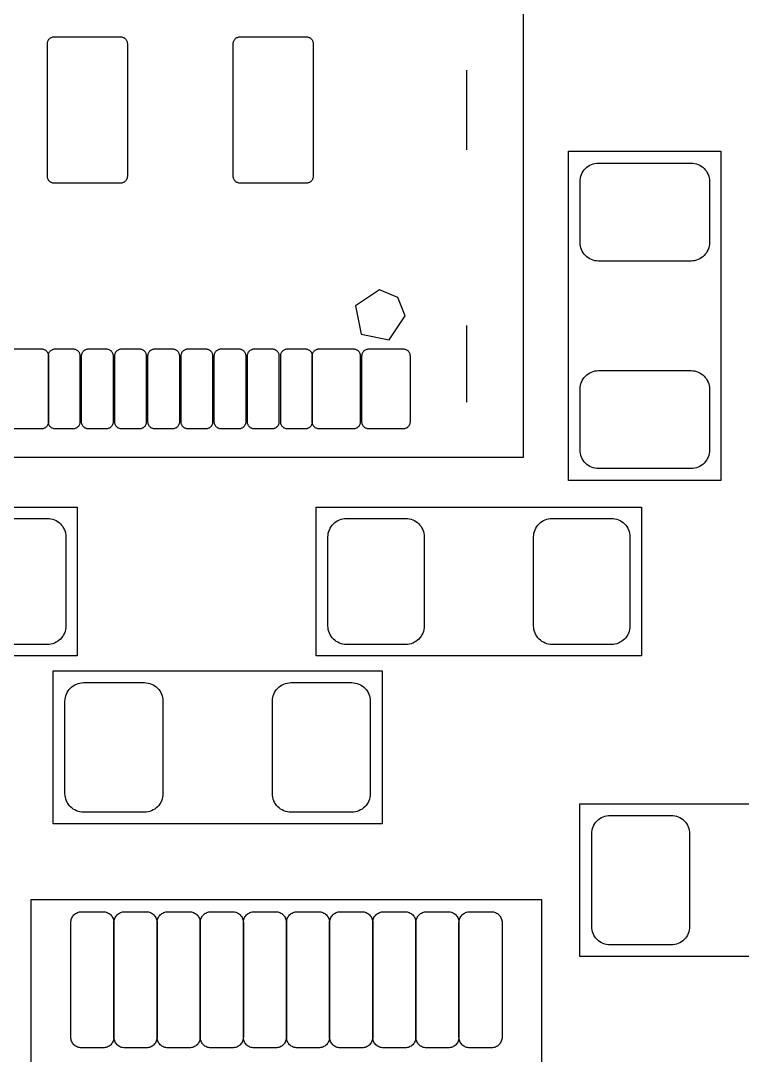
# Model space of a CAD drawing. Extents: x 0 to 143, y 0 to 190.
# Drawn here: x 25.67 to 36.54, y 163.93 to 179.52 of the extents above; entities that cross this region are included whole.
import ezdxf

# ---------------------------------------------------------------- set-up
doc = ezdxf.new("R2010")
doc.units = 0

msp = doc.modelspace()

# ---------------------------------------------------------------- linework, layer by layer
at = {"layer": 'Layer 1', "color": 7}
for points in [[(33.24352, 180.873), (33.24352, 172.93804)], [(32.39262, 177.571), (32.39262, 178.77242)], [(32.39262, 177.571), (32.39262, 178.77242)], [(33.92424, 172.5926), (33.92424, 177.55322)], [(33.92424, 177.55322), (36.22294, 177.55322)], [(36.22294, 177.55322), (36.22294, 172.5926)], [(31.075122, 175.461004), (30.71481, 175.220251), (30.799351, 174.795234), (31.224368, 174.710693), (31.465121, 175.071005), (31.350893, 175.346776), (31.075122, 175.461004), (31.075122, 175.461004)], [(31.075122, 175.461004), (30.71481, 175.220251), (30.799351, 174.795234), (31.224368, 174.710693), (31.465121, 175.071005), (31.350893, 175.346776), (31.075122, 175.461004), (31.075122, 175.461004)], [(32.39262, 173.76862), (32.39262, 174.92686)], [(32.39262, 173.76862), (32.39262, 174.92686)], [(33.24352, 172.93804), (22.90318, 172.93804)], [(36.22294, 172.5926), (33.92424, 172.5926)], [(21.62302, 172.19128), (26.52268, 172.19128)], [(26.52268, 172.19128), (26.52268, 169.951)], [(30.1244, 172.19128), (35.02406, 172.19128)], [(30.1244, 169.951), (30.1244, 172.19128)], [(35.02406, 172.19128), (35.02406, 169.951)], [(26.52268, 169.951), (21.62302, 169.951)], [(35.02406, 169.951), (30.1244, 169.951)], [(26.15692, 169.7224), (31.115, 169.7224)], [(26.15692, 167.42116), (26.15692, 169.7224)], [(31.115, 169.7224), (31.115, 167.42116)], [(34.09442, 167.72342), (39.0525, 167.72342)], [(34.09442, 165.42218), (34.09442, 167.72342)], [(31.115, 167.42116), (26.15692, 167.42116)], [(25.82418, 166.27308), (25.82418, 156.87254)], [(33.52292, 166.27308), (25.82418, 166.27308)], [(33.52292, 156.87254), (33.52292, 166.27308)], [(39.0525, 165.42218), (34.09442, 165.42218)]]:
    msp.add_lwpolyline(points, dxfattribs=at)
at = {"layer": 'Layer 1', "color": 16}
for points in [[(27.185112, 179.272521), (27.195018, 179.271047), (27.20467, 179.268609), (27.214068, 179.265231), (27.222958, 179.260964), (27.231594, 179.255807), (27.239722, 179.249838), (27.247088, 179.243133), (27.253946, 179.235716), (27.259788, 179.227664), (27.264868, 179.219079), (27.269186, 179.210037), (27.272488, 179.200613), (27.275028, 179.19091), (27.276552, 179.181004), (27.27706, 179.170997), (27.27706, 177.171001), (27.276552, 177.160993), (27.275028, 177.151113), (27.272488, 177.141384), (27.269186, 177.131961), (27.264868, 177.122919), (27.259788, 177.114333), (27.253946, 177.106282), (27.247088, 177.098865), (27.239722, 177.092159), (27.231594, 177.08619), (27.222958, 177.081034), (27.214068, 177.076767), (27.20467, 177.073389), (27.195018, 177.07095), (27.185112, 177.069502), (27.174952, 177.068994), (26.174954, 177.068994), (26.165048, 177.069502), (26.155142, 177.07095), (26.14549, 177.073389), (26.136092, 177.076767), (26.126948, 177.081034), (26.118312, 177.08619), (26.110184, 177.092159), (26.102818, 177.098865), (26.096214, 177.106282), (26.090118, 177.114333), (26.085038, 177.122919), (26.08072, 177.131961), (26.077418, 177.141384), (26.074878, 177.151113), (26.073608, 177.160993), (26.0731, 177.171001), (26.0731, 179.170997), (26.073608, 179.181004), (26.074878, 179.19091), (26.077418, 179.200613), (26.08072, 179.210037), (26.085038, 179.219079), (26.090118, 179.227664), (26.096214, 179.235716), (26.102818, 179.243133), (26.110184, 179.249838), (26.118312, 179.255807), (26.126948, 179.260964), (26.136092, 179.265231), (26.14549, 179.268609), (26.155142, 179.271047), (26.165048, 179.272521), (26.174954, 179.273003), (27.174952, 179.273003), (27.185112, 179.272521)], [(29.984954, 179.272521), (29.99486, 179.271047), (30.004512, 179.268609), (30.01391, 179.265231), (30.023054, 179.260964), (30.03169, 179.255807), (30.039818, 179.249838), (30.047184, 179.243133), (30.053788, 179.235716), (30.059884, 179.227664), (30.064964, 179.219079), (30.069282, 179.210037), (30.072584, 179.200613), (30.075124, 179.19091), (30.076394, 179.181004), (30.076902, 179.170997), (30.076902, 177.171001), (30.076394, 177.160993), (30.075124, 177.151113), (30.072584, 177.141384), (30.069282, 177.131961), (30.064964, 177.122919), (30.059884, 177.114333), (30.053788, 177.106282), (30.047184, 177.098865), (30.039818, 177.092159), (30.03169, 177.08619), (30.023054, 177.081034), (30.01391, 177.076767), (30.004512, 177.073389), (29.99486, 177.07095), (29.984954, 177.069502), (29.975048, 177.068994), (28.97505, 177.068994), (28.96489, 177.069502), (28.954984, 177.07095), (28.945332, 177.073389), (28.935934, 177.076767), (28.927044, 177.081034), (28.918408, 177.08619), (28.91028, 177.092159), (28.902914, 177.098865), (28.896056, 177.106282), (28.890214, 177.114333), (28.885134, 177.122919), (28.880816, 177.131961), (28.877514, 177.141384), (28.874974, 177.151113), (28.87345, 177.160993), (28.872942, 177.171001), (28.872942, 179.170997), (28.87345, 179.181004), (28.874974, 179.19091), (28.877514, 179.200613), (28.880816, 179.210037), (28.885134, 179.219079), (28.890214, 179.227664), (28.896056, 179.235716), (28.902914, 179.243133), (28.91028, 179.249838), (28.918408, 179.255807), (28.927044, 179.260964), (28.935934, 179.265231), (28.945332, 179.268609), (28.954984, 179.271047), (28.96489, 179.272521), (28.97505, 179.273003), (29.975048, 179.273003), (29.984954, 179.272521)], [(35.799014, 177.369654), (35.825938, 177.365641), (35.852608, 177.359012), (35.878262, 177.349817), (35.9029, 177.338133), (35.926268, 177.324087), (35.948366, 177.307831), (35.968432, 177.289492), (35.98672, 177.269248), (36.002976, 177.247328), (36.0172, 177.223884), (36.028884, 177.199195), (36.038028, 177.17349), (36.044632, 177.146998), (36.048696, 177.119972), (36.049966, 177.092693), (36.049966, 176.174305), (36.048696, 176.147025), (36.044632, 176.12), (36.038028, 176.093507), (36.028884, 176.067803), (36.0172, 176.043114), (36.002976, 176.019695), (35.98672, 175.997749), (35.968432, 175.977506), (35.948366, 175.959167), (35.926268, 175.942911), (35.9029, 175.928865), (35.878262, 175.917181), (35.852608, 175.907986), (35.825938, 175.901356), (35.799014, 175.897343), (35.771582, 175.895997), (34.378392, 175.895997), (34.35096, 175.897343), (34.324036, 175.901356), (34.29762, 175.907986), (34.271712, 175.917181), (34.247074, 175.928865), (34.223706, 175.942911), (34.201862, 175.959167), (34.181542, 175.977506), (34.163254, 175.997749), (34.146998, 176.019695), (34.132774, 176.043114), (34.12109, 176.067803), (34.111946, 176.093507), (34.105342, 176.12), (34.101278, 176.147025), (34.100008, 176.174305), (34.100008, 177.092693), (34.101278, 177.119972), (34.105342, 177.146998), (34.111946, 177.17349), (34.12109, 177.199195), (34.132774, 177.223884), (34.146998, 177.247328), (34.163254, 177.269248), (34.181542, 177.289492), (34.201862, 177.307831), (34.223706, 177.324087), (34.247074, 177.338133), (34.271712, 177.349817), (34.29762, 177.359012), (34.324036, 177.365641), (34.35096, 177.369654), (34.378392, 177.371), (35.771582, 177.371), (35.799014, 177.369654)], [(26.470102, 174.572505), (26.480008, 174.571031), (26.48966, 174.568618), (26.499058, 174.56524), (26.508202, 174.560948), (26.516584, 174.555817), (26.524712, 174.549848), (26.532078, 174.543117), (26.538936, 174.5357), (26.544778, 174.527674), (26.549858, 174.519088), (26.554176, 174.510046), (26.557732, 174.500597), (26.560018, 174.490894), (26.561542, 174.480988), (26.56205, 174.471006), (26.56205, 173.471008), (26.561542, 173.461001), (26.560018, 173.451095), (26.557732, 173.441392), (26.554176, 173.431968), (26.549858, 173.422926), (26.544778, 173.414341), (26.538936, 173.406289), (26.532078, 173.398872), (26.524712, 173.392141), (26.516584, 173.386198), (26.508202, 173.381041), (26.499058, 173.376774), (26.48966, 173.373396), (26.480008, 173.370958), (26.470102, 173.369484), (26.459942, 173.369002), (26.18994, 173.369002), (26.180034, 173.369484), (26.170128, 173.370958), (26.160476, 173.373396), (26.151078, 173.376774), (26.141934, 173.381041), (26.133298, 173.386198), (26.12517, 173.392141), (26.117804, 173.398872), (26.1112, 173.406289), (26.105104, 173.414341), (26.100024, 173.422926), (26.095706, 173.431968), (26.092404, 173.441392), (26.089864, 173.451095), (26.088594, 173.461001), (26.088086, 173.471008), (26.088086, 174.471006), (26.088594, 174.480988), (26.089864, 174.490894), (26.092404, 174.500597), (26.095706, 174.510046), (26.100024, 174.519088), (26.105104, 174.527674), (26.1112, 174.5357), (26.117804, 174.543117), (26.12517, 174.549848), (26.133298, 174.555817), (26.141934, 174.560948), (26.151078, 174.56524), (26.160476, 174.568618), (26.170128, 174.571031), (26.180034, 174.572505), (26.18994, 174.573013), (26.459942, 174.573013), (26.470102, 174.572505)], [(26.969974, 174.572505), (26.97988, 174.571031), (26.989532, 174.568618), (26.99893, 174.56524), (27.008074, 174.560948), (27.01671, 174.555817), (27.024584, 174.549848), (27.032204, 174.543117), (27.038808, 174.5357), (27.044904, 174.527674), (27.049984, 174.519088), (27.054302, 174.510046), (27.057604, 174.500597), (27.060144, 174.490894), (27.061414, 174.480988), (27.061922, 174.471006), (27.061922, 173.471008), (27.061414, 173.461001), (27.060144, 173.451095), (27.057604, 173.441392), (27.054302, 173.431968), (27.049984, 173.422926), (27.044904, 173.414341), (27.038808, 173.406289), (27.032204, 173.398872), (27.024584, 173.392141), (27.01671, 173.386198), (27.008074, 173.381041), (26.99893, 173.376774), (26.989532, 173.373396), (26.97988, 173.370958), (26.969974, 173.369484), (26.960068, 173.369002), (26.690066, 173.369002), (26.679906, 173.369484), (26.67, 173.370958), (26.660348, 173.373396), (26.65095, 173.376774), (26.641806, 173.381041), (26.633424, 173.386198), (26.625296, 173.392141), (26.61793, 173.398872), (26.611072, 173.406289), (26.60523, 173.414341), (26.60015, 173.422926), (26.595832, 173.431968), (26.592276, 173.441392), (26.58999, 173.451095), (26.588466, 173.461001), (26.587958, 173.471008), (26.587958, 174.471006), (26.588466, 174.480988), (26.58999, 174.490894), (26.592276, 174.500597), (26.595832, 174.510046), (26.60015, 174.519088), (26.60523, 174.527674), (26.611072, 174.5357), (26.61793, 174.543117), (26.625296, 174.549848), (26.633424, 174.555817), (26.641806, 174.560948), (26.65095, 174.56524), (26.660348, 174.568618), (26.67, 174.571031), (26.679906, 174.572505), (26.690066, 174.573013), (26.960068, 174.573013), (26.969974, 174.572505)], [(27.4701, 174.572505), (27.480006, 174.571031), (27.489658, 174.568618), (27.499056, 174.56524), (27.5082, 174.560948), (27.516582, 174.555817), (27.52471, 174.549848), (27.532076, 174.543117), (27.538934, 174.5357), (27.544776, 174.527674), (27.549856, 174.519088), (27.554174, 174.510046), (27.55773, 174.500597), (27.560016, 174.490894), (27.56154, 174.480988), (27.562048, 174.471006), (27.562048, 173.471008), (27.56154, 173.461001), (27.560016, 173.451095), (27.55773, 173.441392), (27.554174, 173.431968), (27.549856, 173.422926), (27.544776, 173.414341), (27.538934, 173.406289), (27.532076, 173.398872), (27.52471, 173.392141), (27.516582, 173.386198), (27.5082, 173.381041), (27.499056, 173.376774), (27.489658, 173.373396), (27.480006, 173.370958), (27.4701, 173.369484), (27.45994, 173.369002), (27.189938, 173.369002), (27.180032, 173.369484), (27.170126, 173.370958), (27.160474, 173.373396), (27.151076, 173.376774), (27.141932, 173.381041), (27.133296, 173.386198), (27.125168, 173.392141), (27.117802, 173.398872), (27.111198, 173.406289), (27.105102, 173.414341), (27.100022, 173.422926), (27.095704, 173.431968), (27.092402, 173.441392), (27.089862, 173.451095), (27.088592, 173.461001), (27.088084, 173.471008), (27.088084, 174.471006), (27.088592, 174.480988), (27.089862, 174.490894), (27.092402, 174.500597), (27.095704, 174.510046), (27.100022, 174.519088), (27.105102, 174.527674), (27.111198, 174.5357), (27.117802, 174.543117), (27.125168, 174.549848), (27.133296, 174.555817), (27.141932, 174.560948), (27.151076, 174.56524), (27.160474, 174.568618), (27.170126, 174.571031), (27.180032, 174.572505), (27.189938, 174.573013), (27.45994, 174.573013), (27.4701, 174.572505)], [(27.969972, 174.572505), (27.979878, 174.571031), (27.98953, 174.568618), (27.998928, 174.56524), (28.008072, 174.560948), (28.016708, 174.555817), (28.024836, 174.549848), (28.032202, 174.543117), (28.038806, 174.5357), (28.044902, 174.527674), (28.049982, 174.519088), (28.0543, 174.510046), (28.057602, 174.500597), (28.060142, 174.490894), (28.061412, 174.480988), (28.06192, 174.471006), (28.06192, 173.471008), (28.061412, 173.461001), (28.060142, 173.451095), (28.057602, 173.441392), (28.0543, 173.431968), (28.049982, 173.422926), (28.044902, 173.414341), (28.038806, 173.406289), (28.032202, 173.398872), (28.024836, 173.392141), (28.016708, 173.386198), (28.008072, 173.381041), (27.998928, 173.376774), (27.98953, 173.373396), (27.979878, 173.370958), (27.969972, 173.369484), (27.960066, 173.369002), (27.690064, 173.369002), (27.679904, 173.369484), (27.669998, 173.370958), (27.660346, 173.373396), (27.650948, 173.376774), (27.641804, 173.381041), (27.633422, 173.386198), (27.625294, 173.392141), (27.617928, 173.398872), (27.61107, 173.406289), (27.605228, 173.414341), (27.600148, 173.422926), (27.59583, 173.431968), (27.592274, 173.441392), (27.589988, 173.451095), (27.588464, 173.461001), (27.587956, 173.471008), (27.587956, 174.471006), (27.588464, 174.480988), (27.589988, 174.490894), (27.592274, 174.500597), (27.59583, 174.510046), (27.600148, 174.519088), (27.605228, 174.527674), (27.61107, 174.5357), (27.617928, 174.543117), (27.625294, 174.549848), (27.633422, 174.555817), (27.641804, 174.560948), (27.650948, 174.56524), (27.660346, 174.568618), (27.669998, 174.571031), (27.679904, 174.572505), (27.690064, 174.573013), (27.960066, 174.573013), (27.969972, 174.572505)], [(28.470098, 174.572505), (28.480004, 174.571031), (28.489656, 174.568618), (28.499054, 174.56524), (28.508198, 174.560948), (28.51658, 174.555817), (28.524708, 174.549848), (28.532074, 174.543117), (28.538932, 174.5357), (28.544774, 174.527674), (28.549854, 174.519088), (28.554172, 174.510046), (28.557728, 174.500597), (28.560014, 174.490894), (28.561538, 174.480988), (28.562046, 174.471006), (28.562046, 173.471008), (28.561538, 173.461001), (28.560014, 173.451095), (28.557728, 173.441392), (28.554172, 173.431968), (28.549854, 173.422926), (28.544774, 173.414341), (28.538932, 173.406289), (28.532074, 173.398872), (28.524708, 173.392141), (28.51658, 173.386198), (28.508198, 173.381041), (28.499054, 173.376774), (28.489656, 173.373396), (28.480004, 173.370958), (28.470098, 173.369484), (28.459938, 173.369002), (28.189936, 173.369002), (28.18003, 173.369484), (28.170124, 173.370958), (28.160472, 173.373396), (28.151074, 173.376774), (28.14193, 173.381041), (28.133294, 173.386198), (28.12542, 173.392141), (28.1178, 173.398872), (28.111196, 173.406289), (28.1051, 173.414341), (28.10002, 173.422926), (28.095702, 173.431968), (28.0924, 173.441392), (28.08986, 173.451095), (28.08859, 173.461001), (28.088082, 173.471008), (28.088082, 174.471006), (28.08859, 174.480988), (28.08986, 174.490894), (28.0924, 174.500597), (28.095702, 174.510046), (28.10002, 174.519088), (28.1051, 174.527674), (28.111196, 174.5357), (28.1178, 174.543117), (28.12542, 174.549848), (28.133294, 174.555817), (28.14193, 174.560948), (28.151074, 174.56524), (28.160472, 174.568618), (28.170124, 174.571031), (28.18003, 174.572505), (28.189936, 174.573013), (28.459938, 174.573013), (28.470098, 174.572505)], [(28.96997, 174.572505), (28.979876, 174.571031), (28.989528, 174.568618), (28.998926, 174.56524), (29.00807, 174.560948), (29.016706, 174.555817), (29.024834, 174.549848), (29.0322, 174.543117), (29.038804, 174.5357), (29.0449, 174.527674), (29.04998, 174.519088), (29.054298, 174.510046), (29.0576, 174.500597), (29.06014, 174.490894), (29.06141, 174.480988), (29.061918, 174.471006), (29.061918, 173.471008), (29.06141, 173.461001), (29.06014, 173.451095), (29.0576, 173.441392), (29.054298, 173.431968), (29.04998, 173.422926), (29.0449, 173.414341), (29.038804, 173.406289), (29.0322, 173.398872), (29.024834, 173.392141), (29.016706, 173.386198), (29.00807, 173.381041), (28.998926, 173.376774), (28.989528, 173.373396), (28.979876, 173.370958), (28.96997, 173.369484), (28.960064, 173.369002), (28.690062, 173.369002), (28.679902, 173.369484), (28.669996, 173.370958), (28.660344, 173.373396), (28.650946, 173.376774), (28.641802, 173.381041), (28.63342, 173.386198), (28.625292, 173.392141), (28.617926, 173.398872), (28.611068, 173.406289), (28.605226, 173.414341), (28.600146, 173.422926), (28.595828, 173.431968), (28.592272, 173.441392), (28.589986, 173.451095), (28.588462, 173.461001), (28.587954, 173.471008), (28.587954, 174.471006), (28.588462, 174.480988), (28.589986, 174.490894), (28.592272, 174.500597), (28.595828, 174.510046), (28.600146, 174.519088), (28.605226, 174.527674), (28.611068, 174.5357), (28.617926, 174.543117), (28.625292, 174.549848), (28.63342, 174.555817), (28.641802, 174.560948), (28.650946, 174.56524), (28.660344, 174.568618), (28.669996, 174.571031), (28.679902, 174.572505), (28.690062, 174.573013), (28.960064, 174.573013), (28.96997, 174.572505)], [(29.470096, 174.572505), (29.480002, 174.571031), (29.489654, 174.568618), (29.499052, 174.56524), (29.508196, 174.560948), (29.516578, 174.555817), (29.524706, 174.549848), (29.532072, 174.543117), (29.53893, 174.5357), (29.544772, 174.527674), (29.549852, 174.519088), (29.55417, 174.510046), (29.557726, 174.500597), (29.560012, 174.490894), (29.561536, 174.480988), (29.562044, 174.471006), (29.562044, 173.471008), (29.561536, 173.461001), (29.560012, 173.451095), (29.557726, 173.441392), (29.55417, 173.431968), (29.549852, 173.422926), (29.544772, 173.414341), (29.53893, 173.406289), (29.532072, 173.398872), (29.524706, 173.392141), (29.516578, 173.386198), (29.508196, 173.381041), (29.499052, 173.376774), (29.489654, 173.373396), (29.480002, 173.370958), (29.470096, 173.369484), (29.459936, 173.369002), (29.189934, 173.369002), (29.180028, 173.369484), (29.170122, 173.370958), (29.16047, 173.373396), (29.151072, 173.376774), (29.141928, 173.381041), (29.133292, 173.386198), (29.125418, 173.392141), (29.117798, 173.398872), (29.111194, 173.406289), (29.105098, 173.414341), (29.100018, 173.422926), (29.0957, 173.431968), (29.092398, 173.441392), (29.089858, 173.451095), (29.088588, 173.461001), (29.08808, 173.471008), (29.08808, 174.471006), (29.088588, 174.480988), (29.089858, 174.490894), (29.092398, 174.500597), (29.0957, 174.510046), (29.100018, 174.519088), (29.105098, 174.527674), (29.111194, 174.5357), (29.117798, 174.543117), (29.125418, 174.549848), (29.133292, 174.555817), (29.141928, 174.560948), (29.151072, 174.56524), (29.16047, 174.568618), (29.170122, 174.571031), (29.180028, 174.572505), (29.189934, 174.573013), (29.459936, 174.573013), (29.470096, 174.572505)], [(29.969968, 174.572505), (29.979874, 174.571031), (29.989526, 174.568618), (29.998924, 174.56524), (30.008068, 174.560948), (30.016704, 174.555817), (30.024832, 174.549848), (30.032198, 174.543117), (30.038802, 174.5357), (30.044898, 174.527674), (30.049978, 174.519088), (30.054296, 174.510046), (30.057598, 174.500597), (30.060138, 174.490894), (30.061408, 174.480988), (30.061916, 174.471006), (30.061916, 173.471008), (30.061408, 173.461001), (30.060138, 173.451095), (30.057598, 173.441392), (30.054296, 173.431968), (30.049978, 173.422926), (30.044898, 173.414341), (30.038802, 173.406289), (30.032198, 173.398872), (30.024832, 173.392141), (30.016704, 173.386198), (30.008068, 173.381041), (29.998924, 173.376774), (29.989526, 173.373396), (29.979874, 173.370958), (29.969968, 173.369484), (29.960062, 173.369002), (29.69006, 173.369002), (29.6799, 173.369484), (29.669994, 173.370958), (29.660342, 173.373396), (29.650944, 173.376774), (29.6418, 173.381041), (29.633418, 173.386198), (29.62529, 173.392141), (29.617924, 173.398872), (29.611066, 173.406289), (29.605224, 173.414341), (29.600144, 173.422926), (29.595826, 173.431968), (29.59227, 173.441392), (29.589984, 173.451095), (29.58846, 173.461001), (29.587952, 173.471008), (29.587952, 174.471006), (29.58846, 174.480988), (29.589984, 174.490894), (29.59227, 174.500597), (29.595826, 174.510046), (29.600144, 174.519088), (29.605224, 174.527674), (29.611066, 174.5357), (29.617924, 174.543117), (29.62529, 174.549848), (29.633418, 174.555817), (29.6418, 174.560948), (29.650944, 174.56524), (29.660342, 174.568618), (29.669994, 174.571031), (29.6799, 174.572505), (29.69006, 174.573013), (29.960062, 174.573013), (29.969968, 174.572505)], [(30.694884, 174.572505), (30.70479, 174.571031), (30.714696, 174.568618), (30.724094, 174.56524), (30.732984, 174.560948), (30.74162, 174.555817), (30.749748, 174.549848), (30.757114, 174.543117), (30.763972, 174.5357), (30.769814, 174.527674), (30.774894, 174.519088), (30.779212, 174.510046), (30.782514, 174.500597), (30.785054, 174.490894), (30.786578, 174.480988), (30.787086, 174.471006), (30.787086, 173.471008), (30.786578, 173.461001), (30.785054, 173.451095), (30.782514, 173.441392), (30.779212, 173.431968), (30.774894, 173.422926), (30.769814, 173.414341), (30.763972, 173.406289), (30.757114, 173.398872), (30.749748, 173.392141), (30.74162, 173.386198), (30.732984, 173.381041), (30.724094, 173.376774), (30.714696, 173.373396), (30.70479, 173.370958), (30.694884, 173.369484), (30.684978, 173.369002), (30.16504, 173.369002), (30.15488, 173.369484), (30.145228, 173.370958), (30.135322, 173.373396), (30.125924, 173.376774), (30.117034, 173.381041), (30.108398, 173.386198), (30.10027, 173.392141), (30.092904, 173.398872), (30.086046, 173.406289), (30.080204, 173.414341), (30.075124, 173.422926), (30.070806, 173.431968), (30.067504, 173.441392), (30.064964, 173.451095), (30.06344, 173.461001), (30.062932, 173.471008), (30.062932, 174.471006), (30.06344, 174.480988), (30.064964, 174.490894), (30.067504, 174.500597), (30.070806, 174.510046), (30.075124, 174.519088), (30.080204, 174.527674), (30.086046, 174.5357), (30.092904, 174.543117), (30.10027, 174.549848), (30.108398, 174.555817), (30.117034, 174.560948), (30.125924, 174.56524), (30.135322, 174.568618), (30.145228, 174.571031), (30.15488, 174.572505), (30.16504, 174.573013), (30.684978, 174.573013), (30.694884, 174.572505)], [(31.444946, 174.572505), (31.454852, 174.571031), (31.464504, 174.568618), (31.474156, 174.56524), (31.483046, 174.560948), (31.491682, 174.555817), (31.49981, 174.549848), (31.507176, 174.543117), (31.51378, 174.5357), (31.519876, 174.527674), (31.524956, 174.519088), (31.529274, 174.510046), (31.532576, 174.500597), (31.535116, 174.490894), (31.536386, 174.480988), (31.536894, 174.471006), (31.536894, 173.471008), (31.536386, 173.461001), (31.535116, 173.451095), (31.532576, 173.441392), (31.529274, 173.431968), (31.524956, 173.422926), (31.519876, 173.414341), (31.51378, 173.406289), (31.507176, 173.398872), (31.49981, 173.392141), (31.491682, 173.386198), (31.483046, 173.381041), (31.474156, 173.376774), (31.464504, 173.373396), (31.454852, 173.370958), (31.444946, 173.369484), (31.43504, 173.369002), (30.915102, 173.369002), (30.904942, 173.369484), (30.895036, 173.370958), (30.885384, 173.373396), (30.875986, 173.376774), (30.866842, 173.381041), (30.85846, 173.386198), (30.850332, 173.392141), (30.842966, 173.398872), (30.836108, 173.406289), (30.830266, 173.414341), (30.824932, 173.422926), (30.820868, 173.431968), (30.817312, 173.441392), (30.815026, 173.451095), (30.813502, 173.461001), (30.812994, 173.471008), (30.812994, 174.471006), (30.813502, 174.480988), (30.815026, 174.490894), (30.817312, 174.500597), (30.820868, 174.510046), (30.824932, 174.519088), (30.830266, 174.527674), (30.836108, 174.5357), (30.842966, 174.543117), (30.850332, 174.549848), (30.85846, 174.555817), (30.866842, 174.560948), (30.875986, 174.56524), (30.885384, 174.568618), (30.895036, 174.571031), (30.904942, 174.572505), (30.915102, 174.573013), (31.43504, 174.573013), (31.444946, 174.572505)], [(35.799014, 174.244667), (35.825938, 174.240654), (35.852608, 174.234024), (35.878262, 174.224804), (35.9029, 174.213145), (35.926268, 174.199099), (35.948366, 174.182818), (35.968432, 174.164479), (35.98672, 174.144261), (36.002976, 174.122315), (36.0172, 174.098896), (36.028884, 174.074207), (36.038028, 174.048477), (36.044632, 174.021985), (36.048696, 173.994985), (36.049966, 173.967705), (36.049966, 173.049292), (36.048696, 173.022012), (36.044632, 172.995012), (36.038028, 172.96852), (36.028884, 172.94279), (36.0172, 172.918101), (36.002976, 172.894682), (35.98672, 172.872737), (35.968432, 172.852518), (35.948366, 172.834179), (35.926268, 172.817898), (35.9029, 172.803852), (35.878262, 172.792193), (35.852608, 172.782973), (35.825938, 172.776344), (35.799014, 172.77233), (35.771582, 172.77101), (34.378392, 172.77101), (34.35096, 172.77233), (34.324036, 172.776344), (34.29762, 172.782973), (34.271712, 172.792193), (34.247074, 172.803852), (34.223706, 172.817898), (34.201862, 172.834179), (34.181542, 172.852518), (34.163254, 172.872737), (34.146998, 172.894682), (34.132774, 172.918101), (34.12109, 172.94279), (34.111946, 172.96852), (34.105342, 172.995012), (34.101278, 173.022012), (34.100008, 173.049292), (34.100008, 173.967705), (34.101278, 173.994985), (34.105342, 174.021985), (34.111946, 174.048477), (34.12109, 174.074207), (34.132774, 174.098896), (34.146998, 174.122315), (34.163254, 174.144261), (34.181542, 174.164479), (34.201862, 174.182818), (34.223706, 174.199099), (34.247074, 174.213145), (34.271712, 174.224804), (34.29762, 174.234024), (34.324036, 174.240654), (34.35096, 174.244667), (34.378392, 174.245988), (35.771582, 174.245988), (35.799014, 174.244667)], [(31.49854, 172.019652), (31.525464, 172.015639), (31.552134, 172.008984), (31.577788, 171.999764), (31.60268, 171.98808), (31.626048, 171.974008), (31.648146, 171.957702), (31.668212, 171.939337), (31.686754, 171.919043), (31.70301, 171.897072), (31.71698, 171.873602), (31.728664, 171.848863), (31.738062, 171.823107), (31.744666, 171.796564), (31.74873, 171.769488), (31.75, 171.742157), (31.75, 170.399843), (31.74873, 170.372513), (31.744666, 170.345437), (31.738062, 170.318894), (31.728664, 170.293138), (31.71698, 170.268398), (31.70301, 170.244929), (31.686754, 170.222958), (31.668212, 170.202663), (31.648146, 170.184299), (31.626048, 170.167992), (31.60268, 170.153921), (31.577788, 170.142237), (31.552134, 170.133016), (31.525464, 170.126362), (31.49854, 170.122348), (31.471108, 170.121002), (30.578806, 170.121002), (30.551628, 170.122348), (30.52445, 170.126362), (30.49778, 170.133016), (30.472126, 170.142237), (30.447488, 170.153921), (30.423866, 170.167992), (30.402022, 170.184299), (30.381702, 170.202663), (30.363414, 170.222958), (30.346904, 170.244929), (30.332934, 170.268398), (30.32125, 170.293138), (30.312106, 170.318894), (30.305248, 170.345437), (30.301438, 170.372513), (30.299914, 170.399843), (30.299914, 171.742157), (30.301438, 171.769488), (30.305248, 171.796564), (30.312106, 171.823107), (30.32125, 171.848863), (30.332934, 171.873602), (30.346904, 171.897072), (30.363414, 171.919043), (30.381702, 171.939337), (30.402022, 171.957702), (30.423866, 171.974008), (30.447488, 171.98808), (30.472126, 171.999764), (30.49778, 172.008984), (30.52445, 172.015639), (30.551628, 172.019652), (30.578806, 172.020998), (31.471108, 172.020998), (31.49854, 172.019652)], [(34.59861, 172.019652), (34.625534, 172.015639), (34.652204, 172.008984), (34.677858, 171.999764), (34.702496, 171.98808), (34.726118, 171.974008), (34.747962, 171.957702), (34.768282, 171.939337), (34.786824, 171.919043), (34.80308, 171.897072), (34.81705, 171.873602), (34.828734, 171.848863), (34.837878, 171.823107), (34.844736, 171.796564), (34.848546, 171.769488), (34.85007, 171.742157), (34.85007, 170.399843), (34.848546, 170.372513), (34.844736, 170.345437), (34.837878, 170.318894), (34.828734, 170.293138), (34.81705, 170.268398), (34.80308, 170.244929), (34.786824, 170.222958), (34.768282, 170.202663), (34.747962, 170.184299), (34.726118, 170.167992), (34.702496, 170.153921), (34.677858, 170.142237), (34.652204, 170.133016), (34.625534, 170.126362), (34.59861, 170.122348), (34.571178, 170.121002), (33.678876, 170.121002), (33.651444, 170.122348), (33.62452, 170.126362), (33.59785, 170.133016), (33.572196, 170.142237), (33.547304, 170.153921), (33.523936, 170.167992), (33.501838, 170.184299), (33.481772, 170.202663), (33.46323, 170.222958), (33.446974, 170.244929), (33.433004, 170.268398), (33.42132, 170.293138), (33.411922, 170.318894), (33.405318, 170.345437), (33.401254, 170.372513), (33.399984, 170.399843), (33.399984, 171.742157), (33.401254, 171.769488), (33.405318, 171.796564), (33.411922, 171.823107), (33.42132, 171.848863), (33.433004, 171.873602), (33.446974, 171.897072), (33.46323, 171.919043), (33.481772, 171.939337), (33.501838, 171.957702), (33.523936, 171.974008), (33.547304, 171.98808), (33.572196, 171.999764), (33.59785, 172.008984), (33.62452, 172.015639), (33.651444, 172.019652), (33.678876, 172.020998), (34.571178, 172.020998), (34.59861, 172.019652)], [(27.56154, 169.544651), (27.588464, 169.540663), (27.61488, 169.534008), (27.640788, 169.524813), (27.665426, 169.513129), (27.688794, 169.499109), (27.710638, 169.482827), (27.730958, 169.464488), (27.749246, 169.444245), (27.765502, 169.422324), (27.779726, 169.39888), (27.79141, 169.374191), (27.800554, 169.348487), (27.807158, 169.321994), (27.811222, 169.294969), (27.812492, 169.267715), (27.812492, 167.874296), (27.811222, 167.847016), (27.807158, 167.820016), (27.800554, 167.793524), (27.79141, 167.767794), (27.779726, 167.743105), (27.765502, 167.719686), (27.749246, 167.697741), (27.730958, 167.677522), (27.710638, 167.659183), (27.688794, 167.642902), (27.665426, 167.628856), (27.640788, 167.617172), (27.61488, 167.607977), (27.588464, 167.601348), (27.56154, 167.597334), (27.534108, 167.595988), (26.615898, 167.595988), (26.588466, 167.597334), (26.561542, 167.601348), (26.535126, 167.607977), (26.509218, 167.617172), (26.48458, 167.628856), (26.461212, 167.642902), (26.439368, 167.659183), (26.419048, 167.677522), (26.40076, 167.697741), (26.384504, 167.719686), (26.37028, 167.743105), (26.358596, 167.767794), (26.349452, 167.793524), (26.342848, 167.820016), (26.338784, 167.847016), (26.337514, 167.874296), (26.337514, 169.267715), (26.338784, 169.294969), (26.342848, 169.321994), (26.349452, 169.348487), (26.358596, 169.374191), (26.37028, 169.39888), (26.384504, 169.422324), (26.40076, 169.444245), (26.419048, 169.464488), (26.439368, 169.482827), (26.461212, 169.499109), (26.48458, 169.513129), (26.509218, 169.524813), (26.535126, 169.534008), (26.561542, 169.540663), (26.588466, 169.544651), (26.615898, 169.545997), (27.534108, 169.545997), (27.56154, 169.544651)], [(30.686502, 169.544651), (30.713426, 169.540663), (30.740096, 169.534008), (30.76575, 169.524813), (30.790388, 169.513129), (30.813756, 169.499109), (30.835854, 169.482827), (30.85592, 169.464488), (30.874208, 169.444245), (30.890718, 169.422324), (30.904688, 169.39888), (30.916372, 169.374191), (30.925516, 169.348487), (30.93212, 169.321994), (30.936184, 169.294969), (30.937454, 169.267715), (30.937454, 167.874296), (30.936184, 167.847016), (30.93212, 167.820016), (30.925516, 167.793524), (30.916372, 167.767794), (30.904688, 167.743105), (30.890718, 167.719686), (30.874208, 167.697741), (30.85592, 167.677522), (30.835854, 167.659183), (30.813756, 167.642902), (30.790388, 167.628856), (30.76575, 167.617172), (30.740096, 167.607977), (30.713426, 167.601348), (30.686502, 167.597334), (30.659324, 167.595988), (29.74086, 167.595988), (29.713428, 167.597334), (29.686504, 167.601348), (29.660088, 167.607977), (29.63418, 167.617172), (29.609542, 167.628856), (29.586174, 167.642902), (29.56433, 167.659183), (29.54401, 167.677522), (29.525722, 167.697741), (29.509466, 167.719686), (29.495242, 167.743105), (29.483812, 167.767794), (29.474414, 167.793524), (29.46781, 167.820016), (29.463746, 167.847016), (29.462476, 167.874296), (29.462476, 169.267715), (29.463746, 169.294969), (29.46781, 169.321994), (29.474414, 169.348487), (29.483812, 169.374191), (29.495242, 169.39888), (29.509466, 169.422324), (29.525722, 169.444245), (29.54401, 169.464488), (29.56433, 169.482827), (29.586174, 169.499109), (29.609542, 169.513129), (29.63418, 169.524813), (29.660088, 169.534008), (29.686504, 169.540663), (29.713428, 169.544651), (29.74086, 169.545997), (30.659324, 169.545997), (30.686502, 169.544651)], [(35.49904, 167.544655), (35.525964, 167.540642), (35.55238, 167.534012), (35.578288, 167.524817), (35.602926, 167.513133), (35.626294, 167.499087), (35.648138, 167.482831), (35.668458, 167.464492), (35.686746, 167.444249), (35.703002, 167.422328), (35.717226, 167.398884), (35.72891, 167.374195), (35.738054, 167.348491), (35.744658, 167.321998), (35.748722, 167.294973), (35.749992, 167.267693), (35.749992, 165.8743), (35.748722, 165.84702), (35.744658, 165.819995), (35.738054, 165.793503), (35.72891, 165.767798), (35.717226, 165.743109), (35.703002, 165.71969), (35.686746, 165.697745), (35.668458, 165.677501), (35.648138, 165.659162), (35.626294, 165.642906), (35.602926, 165.62886), (35.578288, 165.617176), (35.55238, 165.607981), (35.525964, 165.601352), (35.49904, 165.597338), (35.471608, 165.595992), (34.553398, 165.595992), (34.525966, 165.597338), (34.499042, 165.601352), (34.472626, 165.607981), (34.446718, 165.617176), (34.42208, 165.62886), (34.398712, 165.642906), (34.376868, 165.659162), (34.356548, 165.677501), (34.33826, 165.697745), (34.322004, 165.71969), (34.30778, 165.743109), (34.296096, 165.767798), (34.286952, 165.793503), (34.280348, 165.819995), (34.276284, 165.84702), (34.275014, 165.8743), (34.275014, 167.267693), (34.276284, 167.294973), (34.280348, 167.321998), (34.286952, 167.348491), (34.296096, 167.374195), (34.30778, 167.398884), (34.322004, 167.422328), (34.33826, 167.444249), (34.356548, 167.464492), (34.376868, 167.482831), (34.398712, 167.499087), (34.42208, 167.513133), (34.446718, 167.524817), (34.472626, 167.534012), (34.499042, 167.540642), (34.525966, 167.544655), (34.553398, 167.546001), (35.471608, 167.546001), (35.49904, 167.544655)], [(26.928318, 166.095229), (26.94432, 166.092867), (26.95956, 166.089006), (26.9748, 166.083621), (26.989024, 166.076814), (27.00274, 166.06861), (27.015694, 166.05911), (27.027378, 166.048417), (27.038046, 166.036581), (27.047698, 166.023779), (27.055826, 166.010114), (27.062684, 165.995687), (27.068018, 165.980675), (27.071828, 165.965207), (27.074114, 165.949433), (27.074876, 165.933507), (27.074876, 164.208568), (27.074114, 164.192566), (27.071828, 164.176818), (27.068018, 164.161324), (27.062684, 164.146338), (27.055826, 164.13186), (27.047698, 164.118144), (27.038046, 164.105444), (27.027378, 164.093506), (27.015694, 164.082838), (27.00274, 164.07344), (26.989024, 164.065312), (26.9748, 164.058454), (26.95956, 164.05312), (26.94432, 164.049056), (26.928318, 164.04677), (26.91257, 164.046008), (26.58745, 164.046008), (26.571448, 164.04677), (26.5557, 164.049056), (26.540206, 164.05312), (26.52522, 164.058454), (26.510996, 164.065312), (26.49728, 164.07344), (26.484326, 164.082838), (26.472642, 164.093506), (26.461974, 164.105444), (26.452322, 164.118144), (26.444194, 164.13186), (26.437336, 164.146338), (26.432002, 164.161324), (26.428192, 164.176818), (26.425906, 164.192566), (26.42489, 164.208568), (26.42489, 165.933507), (26.425906, 165.949433), (26.428192, 165.965207), (26.432002, 165.980675), (26.437336, 165.995687), (26.444194, 166.010114), (26.452322, 166.023779), (26.461974, 166.036581), (26.472642, 166.048417), (26.484326, 166.05911), (26.49728, 166.06861), (26.510996, 166.076814), (26.52522, 166.083621), (26.540206, 166.089006), (26.5557, 166.092867), (26.571448, 166.095229), (26.58745, 166.095991), (26.91257, 166.095991), (26.928318, 166.095229)], [(27.578304, 166.095229), (27.594306, 166.092867), (27.609546, 166.089006), (27.624786, 166.083621), (27.63901, 166.076814), (27.652726, 166.06861), (27.66568, 166.05911), (27.677364, 166.048417), (27.688032, 166.036581), (27.697684, 166.023779), (27.705812, 166.010114), (27.71267, 165.995687), (27.718004, 165.980675), (27.721814, 165.965207), (27.7241, 165.949433), (27.725116, 165.933507), (27.725116, 164.208568), (27.7241, 164.192566), (27.721814, 164.176818), (27.718004, 164.161324), (27.71267, 164.146338), (27.705812, 164.13186), (27.697684, 164.118144), (27.688032, 164.105444), (27.677364, 164.093506), (27.66568, 164.082838), (27.652726, 164.07344), (27.63901, 164.065312), (27.624786, 164.058454), (27.609546, 164.05312), (27.594306, 164.049056), (27.578304, 164.04677), (27.562556, 164.046008), (27.237436, 164.046008), (27.221688, 164.04677), (27.205686, 164.049056), (27.190446, 164.05312), (27.175206, 164.058454), (27.160982, 164.065312), (27.147266, 164.07344), (27.134312, 164.082838), (27.122628, 164.093506), (27.11196, 164.105444), (27.102308, 164.118144), (27.09418, 164.13186), (27.087322, 164.146338), (27.081988, 164.161324), (27.078178, 164.176818), (27.075892, 164.192566), (27.074876, 164.208568), (27.074876, 165.933507), (27.075892, 165.949433), (27.078178, 165.965207), (27.081988, 165.980675), (27.087322, 165.995687), (27.09418, 166.010114), (27.102308, 166.023779), (27.11196, 166.036581), (27.122628, 166.048417), (27.134312, 166.05911), (27.147266, 166.06861), (27.160982, 166.076814), (27.175206, 166.083621), (27.190446, 166.089006), (27.205686, 166.092867), (27.221688, 166.095229), (27.237436, 166.095991), (27.562556, 166.095991), (27.578304, 166.095229)], [(28.228544, 166.095229), (28.244292, 166.092867), (28.259786, 166.089006), (28.274772, 166.083621), (28.288996, 166.076814), (28.302712, 166.06861), (28.315666, 166.05911), (28.32735, 166.048417), (28.338018, 166.036581), (28.34767, 166.023779), (28.355798, 166.010114), (28.362656, 165.995687), (28.36799, 165.980675), (28.3718, 165.965207), (28.37434, 165.949433), (28.375102, 165.933507), (28.375102, 164.208568), (28.37434, 164.192566), (28.3718, 164.176818), (28.36799, 164.161324), (28.362656, 164.146338), (28.355798, 164.13186), (28.34767, 164.118144), (28.338018, 164.105444), (28.32735, 164.093506), (28.315666, 164.082838), (28.302712, 164.07344), (28.288996, 164.065312), (28.274772, 164.058454), (28.259786, 164.05312), (28.244292, 164.049056), (28.228544, 164.04677), (28.212542, 164.046008), (27.887422, 164.046008), (27.871674, 164.04677), (27.855926, 164.049056), (27.840432, 164.05312), (27.825192, 164.058454), (27.810968, 164.065312), (27.797252, 164.07344), (27.784298, 164.082838), (27.772614, 164.093506), (27.761946, 164.105444), (27.752294, 164.118144), (27.744166, 164.13186), (27.737308, 164.146338), (27.731974, 164.161324), (27.728164, 164.176818), (27.725878, 164.192566), (27.725116, 164.208568), (27.725116, 165.933507), (27.725878, 165.949433), (27.728164, 165.965207), (27.731974, 165.980675), (27.737308, 165.995687), (27.744166, 166.010114), (27.752294, 166.023779), (27.761946, 166.036581), (27.772614, 166.048417), (27.784298, 166.05911), (27.797252, 166.06861), (27.810968, 166.076814), (27.825192, 166.083621), (27.840432, 166.089006), (27.855926, 166.092867), (27.871674, 166.095229), (27.887422, 166.095991), (28.212542, 166.095991), (28.228544, 166.095229)], [(28.87853, 166.095229), (28.894278, 166.092867), (28.909772, 166.089006), (28.924758, 166.083621), (28.938982, 166.076814), (28.952698, 166.06861), (28.965652, 166.05911), (28.977336, 166.048417), (28.988004, 166.036581), (28.997656, 166.023779), (29.005784, 166.010114), (29.012642, 165.995687), (29.017976, 165.980675), (29.021786, 165.965207), (29.024326, 165.949433), (29.025088, 165.933507), (29.025088, 164.208568), (29.024326, 164.192566), (29.021786, 164.176818), (29.017976, 164.161324), (29.012642, 164.146338), (29.005784, 164.13186), (28.997656, 164.118144), (28.988004, 164.105444), (28.977336, 164.093506), (28.965652, 164.082838), (28.952698, 164.07344), (28.938982, 164.065312), (28.924758, 164.058454), (28.909772, 164.05312), (28.894278, 164.049056), (28.87853, 164.04677), (28.862528, 164.046008), (28.537408, 164.046008), (28.52166, 164.04677), (28.505912, 164.049056), (28.490418, 164.05312), (28.475432, 164.058454), (28.460954, 164.065312), (28.447238, 164.07344), (28.434538, 164.082838), (28.4226, 164.093506), (28.411932, 164.105444), (28.40228, 164.118144), (28.394152, 164.13186), (28.387294, 164.146338), (28.38196, 164.161324), (28.37815, 164.176818), (28.375864, 164.192566), (28.375102, 164.208568), (28.375102, 165.933507), (28.375864, 165.949433), (28.37815, 165.965207), (28.38196, 165.980675), (28.387294, 165.995687), (28.394152, 166.010114), (28.40228, 166.023779), (28.411932, 166.036581), (28.4226, 166.048417), (28.434538, 166.05911), (28.447238, 166.06861), (28.460954, 166.076814), (28.475432, 166.083621), (28.490418, 166.089006), (28.505912, 166.092867), (28.52166, 166.095229), (28.537408, 166.095991), (28.862528, 166.095991), (28.87853, 166.095229)], [(29.528516, 166.095229), (29.544264, 166.092867), (29.559758, 166.089006), (29.574744, 166.083621), (29.589222, 166.076814), (29.602684, 166.06861), (29.615638, 166.05911), (29.627322, 166.048417), (29.63799, 166.036581), (29.647642, 166.023779), (29.65577, 166.010114), (29.662628, 165.995687), (29.667962, 165.980675), (29.671772, 165.965207), (29.674312, 165.949433), (29.675074, 165.933507), (29.675074, 164.208568), (29.674312, 164.192566), (29.671772, 164.176818), (29.667962, 164.161324), (29.662628, 164.146338), (29.65577, 164.13186), (29.647642, 164.118144), (29.63799, 164.105444), (29.627322, 164.093506), (29.615638, 164.082838), (29.602684, 164.07344), (29.589222, 164.065312), (29.574744, 164.058454), (29.559758, 164.05312), (29.544264, 164.049056), (29.528516, 164.04677), (29.512514, 164.046008), (29.187394, 164.046008), (29.171646, 164.04677), (29.155898, 164.049056), (29.140404, 164.05312), (29.125418, 164.058454), (29.11094, 164.065312), (29.097224, 164.07344), (29.084524, 164.082838), (29.072586, 164.093506), (29.061918, 164.105444), (29.052266, 164.118144), (29.044138, 164.13186), (29.03728, 164.146338), (29.031946, 164.161324), (29.028136, 164.176818), (29.02585, 164.192566), (29.025088, 164.208568), (29.025088, 165.933507), (29.02585, 165.949433), (29.028136, 165.965207), (29.031946, 165.980675), (29.03728, 165.995687), (29.044138, 166.010114), (29.052266, 166.023779), (29.061918, 166.036581), (29.072586, 166.048417), (29.084524, 166.05911), (29.097224, 166.06861), (29.11094, 166.076814), (29.125418, 166.083621), (29.140404, 166.089006), (29.155898, 166.092867), (29.171646, 166.095229), (29.187394, 166.095991), (29.512514, 166.095991), (29.528516, 166.095229)], [(30.178502, 166.095229), (30.19425, 166.092867), (30.209744, 166.089006), (30.22473, 166.083621), (30.239208, 166.076814), (30.25267, 166.06861), (30.265624, 166.05911), (30.277308, 166.048417), (30.28823, 166.036581), (30.297628, 166.023779), (30.305756, 166.010114), (30.312614, 165.995687), (30.317948, 165.980675), (30.321758, 165.965207), (30.324298, 165.949433), (30.32506, 165.933507), (30.32506, 164.208568), (30.324298, 164.192566), (30.321758, 164.176818), (30.317948, 164.161324), (30.312614, 164.146338), (30.305756, 164.13186), (30.297628, 164.118144), (30.28823, 164.105444), (30.277308, 164.093506), (30.265624, 164.082838), (30.25267, 164.07344), (30.239208, 164.065312), (30.22473, 164.058454), (30.209744, 164.05312), (30.19425, 164.049056), (30.178502, 164.04677), (30.1625, 164.046008), (29.83738, 164.046008), (29.821632, 164.04677), (29.805884, 164.049056), (29.79039, 164.05312), (29.775404, 164.058454), (29.760926, 164.065312), (29.74721, 164.07344), (29.73451, 164.082838), (29.722572, 164.093506), (29.711904, 164.105444), (29.702506, 164.118144), (29.694124, 164.13186), (29.687266, 164.146338), (29.681932, 164.161324), (29.678122, 164.176818), (29.675836, 164.192566), (29.675074, 164.208568), (29.675074, 165.933507), (29.675836, 165.949433), (29.678122, 165.965207), (29.681932, 165.980675), (29.687266, 165.995687), (29.694124, 166.010114), (29.702506, 166.023779), (29.711904, 166.036581), (29.722572, 166.048417), (29.73451, 166.05911), (29.74721, 166.06861), (29.760926, 166.076814), (29.775404, 166.083621), (29.79039, 166.089006), (29.805884, 166.092867), (29.821632, 166.095229), (29.83738, 166.095991), (30.1625, 166.095991), (30.178502, 166.095229)], [(30.828488, 166.095229), (30.844236, 166.092867), (30.85973, 166.089006), (30.874716, 166.083621), (30.889194, 166.076814), (30.902656, 166.06861), (30.91561, 166.05911), (30.927294, 166.048417), (30.938216, 166.036581), (30.947614, 166.023779), (30.955742, 166.010114), (30.9626, 165.995687), (30.967934, 165.980675), (30.971998, 165.965207), (30.974284, 165.949433), (30.975046, 165.933507), (30.975046, 164.208568), (30.974284, 164.192566), (30.971998, 164.176818), (30.967934, 164.161324), (30.9626, 164.146338), (30.955742, 164.13186), (30.947614, 164.118144), (30.938216, 164.105444), (30.927294, 164.093506), (30.91561, 164.082838), (30.902656, 164.07344), (30.889194, 164.065312), (30.874716, 164.058454), (30.85973, 164.05312), (30.844236, 164.049056), (30.828488, 164.04677), (30.812486, 164.046008), (30.48762, 164.046008), (30.471618, 164.04677), (30.45587, 164.049056), (30.440376, 164.05312), (30.42539, 164.058454), (30.410912, 164.065312), (30.397196, 164.07344), (30.384496, 164.082838), (30.372558, 164.093506), (30.36189, 164.105444), (30.352492, 164.118144), (30.34411, 164.13186), (30.337252, 164.146338), (30.331918, 164.161324), (30.328108, 164.176818), (30.325822, 164.192566), (30.32506, 164.208568), (30.32506, 165.933507), (30.325822, 165.949433), (30.328108, 165.965207), (30.331918, 165.980675), (30.337252, 165.995687), (30.34411, 166.010114), (30.352492, 166.023779), (30.36189, 166.036581), (30.372558, 166.048417), (30.384496, 166.05911), (30.397196, 166.06861), (30.410912, 166.076814), (30.42539, 166.083621), (30.440376, 166.089006), (30.45587, 166.092867), (30.471618, 166.095229), (30.48762, 166.095991), (30.812486, 166.095991), (30.828488, 166.095229)], [(31.478474, 166.095229), (31.494222, 166.092867), (31.509716, 166.089006), (31.524702, 166.083621), (31.53918, 166.076814), (31.552896, 166.06861), (31.565596, 166.05911), (31.57728, 166.048417), (31.588202, 166.036581), (31.5976, 166.023779), (31.605728, 166.010114), (31.612586, 165.995687), (31.61792, 165.980675), (31.621984, 165.965207), (31.62427, 165.949433), (31.625032, 165.933507), (31.625032, 164.208568), (31.62427, 164.192566), (31.621984, 164.176818), (31.61792, 164.161324), (31.612586, 164.146338), (31.605728, 164.13186), (31.5976, 164.118144), (31.588202, 164.105444), (31.57728, 164.093506), (31.565596, 164.082838), (31.552896, 164.07344), (31.53918, 164.065312), (31.524702, 164.058454), (31.509716, 164.05312), (31.494222, 164.049056), (31.478474, 164.04677), (31.462472, 164.046008), (31.137606, 164.046008), (31.121604, 164.04677), (31.105856, 164.049056), (31.090362, 164.05312), (31.075376, 164.058454), (31.060898, 164.065312), (31.047182, 164.07344), (31.034482, 164.082838), (31.022544, 164.093506), (31.011876, 164.105444), (31.002478, 164.118144), (30.994096, 164.13186), (30.987492, 164.146338), (30.981904, 164.161324), (30.978094, 164.176818), (30.975808, 164.192566), (30.975046, 164.208568), (30.975046, 165.933507), (30.975808, 165.949433), (30.978094, 165.965207), (30.981904, 165.980675), (30.987492, 165.995687), (30.994096, 166.010114), (31.002478, 166.023779), (31.011876, 166.036581), (31.022544, 166.048417), (31.034482, 166.05911), (31.047182, 166.06861), (31.060898, 166.076814), (31.075376, 166.083621), (31.090362, 166.089006), (31.105856, 166.092867), (31.121604, 166.095229), (31.137606, 166.095991), (31.462472, 166.095991), (31.478474, 166.095229)], [(32.12846, 166.095229), (32.144208, 166.092867), (32.159702, 166.089006), (32.174688, 166.083621), (32.189166, 166.076814), (32.202882, 166.06861), (32.215582, 166.05911), (32.22752, 166.048417), (32.238188, 166.036581), (32.247586, 166.023779), (32.255714, 166.010114), (32.262572, 165.995687), (32.267906, 165.980675), (32.27197, 165.965207), (32.274256, 165.949433), (32.275018, 165.933507), (32.275018, 164.208568), (32.274256, 164.192566), (32.27197, 164.176818), (32.267906, 164.161324), (32.262572, 164.146338), (32.255714, 164.13186), (32.247586, 164.118144), (32.238188, 164.105444), (32.22752, 164.093506), (32.215582, 164.082838), (32.202882, 164.07344), (32.189166, 164.065312), (32.174688, 164.058454), (32.159702, 164.05312), (32.144208, 164.049056), (32.12846, 164.04677), (32.112458, 164.046008), (31.787592, 164.046008), (31.77159, 164.04677), (31.755842, 164.049056), (31.740348, 164.05312), (31.725362, 164.058454), (31.710884, 164.065312), (31.697168, 164.07344), (31.684468, 164.082838), (31.67253, 164.093506), (31.661862, 164.105444), (31.652464, 164.118144), (31.644082, 164.13186), (31.637478, 164.146338), (31.63189, 164.161324), (31.62808, 164.176818), (31.625794, 164.192566), (31.625032, 164.208568), (31.625032, 165.933507), (31.625794, 165.949433), (31.62808, 165.965207), (31.63189, 165.980675), (31.637478, 165.995687), (31.644082, 166.010114), (31.652464, 166.023779), (31.661862, 166.036581), (31.67253, 166.048417), (31.684468, 166.05911), (31.697168, 166.06861), (31.710884, 166.076814), (31.725362, 166.083621), (31.740348, 166.089006), (31.755842, 166.092867), (31.77159, 166.095229), (31.787592, 166.095991), (32.112458, 166.095991), (32.12846, 166.095229)], [(32.778446, 166.095229), (32.794194, 166.092867), (32.809688, 166.089006), (32.824674, 166.083621), (32.839152, 166.076814), (32.852868, 166.06861), (32.865568, 166.05911), (32.877506, 166.048417), (32.888174, 166.036581), (32.897572, 166.023779), (32.9057, 166.010114), (32.912558, 165.995687), (32.917892, 165.980675), (32.921956, 165.965207), (32.924242, 165.949433), (32.925004, 165.933507), (32.925004, 164.208568), (32.924242, 164.192566), (32.921956, 164.176818), (32.917892, 164.161324), (32.912558, 164.146338), (32.9057, 164.13186), (32.897572, 164.118144), (32.888174, 164.105444), (32.877506, 164.093506), (32.865568, 164.082838), (32.852868, 164.07344), (32.839152, 164.065312), (32.824674, 164.058454), (32.809688, 164.05312), (32.794194, 164.049056), (32.778446, 164.04677), (32.762444, 164.046008), (32.437578, 164.046008), (32.421576, 164.04677), (32.405828, 164.049056), (32.390334, 164.05312), (32.375348, 164.058454), (32.36087, 164.065312), (32.347154, 164.07344), (32.334454, 164.082838), (32.322516, 164.093506), (32.311848, 164.105444), (32.30245, 164.118144), (32.294068, 164.13186), (32.287464, 164.146338), (32.281876, 164.161324), (32.278066, 164.176818), (32.27578, 164.192566), (32.275018, 164.208568), (32.275018, 165.933507), (32.27578, 165.949433), (32.278066, 165.965207), (32.281876, 165.980675), (32.287464, 165.995687), (32.294068, 166.010114), (32.30245, 166.023779), (32.311848, 166.036581), (32.322516, 166.048417), (32.334454, 166.05911), (32.347154, 166.06861), (32.36087, 166.076814), (32.375348, 166.083621), (32.390334, 166.089006), (32.405828, 166.092867), (32.421576, 166.095229), (32.437578, 166.095991), (32.762444, 166.095991), (32.778446, 166.095229)]]:
    msp.add_lwpolyline(points, close=True, dxfattribs=at)
for points in [[(25.465024, 174.573013), (25.984962, 174.573013), (25.995122, 174.572505), (25.995122, 174.572505), (26.004774, 174.571031), (26.01468, 174.568618), (26.024078, 174.56524), (26.032968, 174.560948), (26.041604, 174.555817), (26.049732, 174.549848), (26.057098, 174.543117), (26.063956, 174.5357), (26.069798, 174.527674), (26.074878, 174.519088), (26.079196, 174.510046), (26.082498, 174.500597), (26.085038, 174.490894), (26.086562, 174.480988), (26.08707, 174.471006), (26.08707, 173.471008), (26.086562, 173.461001), (26.085038, 173.451095), (26.082498, 173.441392), (26.079196, 173.431968), (26.074878, 173.422926), (26.069798, 173.414341), (26.063956, 173.406289), (26.057098, 173.398872), (26.049732, 173.392141), (26.041604, 173.386198), (26.032968, 173.381041), (26.024078, 173.376774), (26.01468, 173.373396), (26.004774, 173.370958), (25.995122, 173.369484), (25.984962, 173.369002), (25.465024, 173.369002)], [(25.178842, 172.020998), (26.071068, 172.020998), (26.0985, 172.019652), (26.0985, 172.019652), (26.125678, 172.015639), (26.152094, 172.008984), (26.177748, 171.999764), (26.20264, 171.98808), (26.226008, 171.974008), (26.248106, 171.957702), (26.268426, 171.939337), (26.286714, 171.919043), (26.30297, 171.897072), (26.317194, 171.873602), (26.328878, 171.848863), (26.338022, 171.823107), (26.344626, 171.796564), (26.34869, 171.769488), (26.34996, 171.742157), (26.34996, 170.399843), (26.34869, 170.372513), (26.344626, 170.345437), (26.338022, 170.318894), (26.328878, 170.293138), (26.317194, 170.268398), (26.30297, 170.244929), (26.286714, 170.222958), (26.268426, 170.202663), (26.248106, 170.184299), (26.226008, 170.167992), (26.20264, 170.153921), (26.177748, 170.142237), (26.152094, 170.133016), (26.125678, 170.126362), (26.0985, 170.122348), (26.071068, 170.121002), (25.178842, 170.121002)]]:
    msp.add_lwpolyline(points, dxfattribs=at)

doc.saveas('drawing.dxf')
